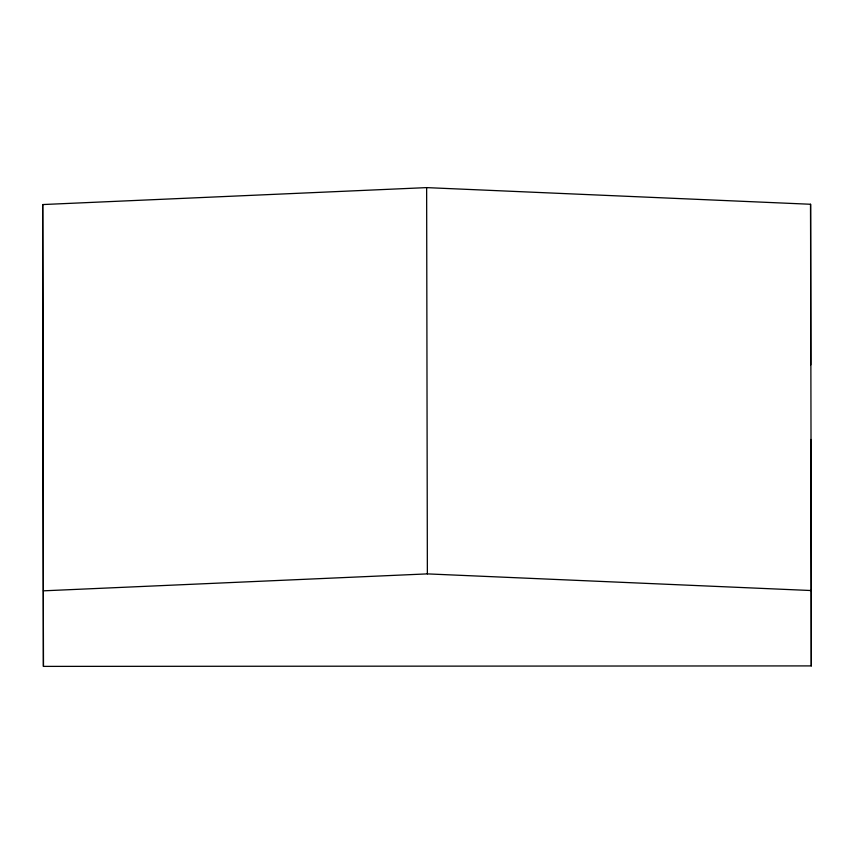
<?xml version="1.0" encoding="UTF-8"?>
<svg xmlns="http://www.w3.org/2000/svg" width="854" height="854" viewBox="0 0 854 854"><rect width="100%" height="100%" fill="white"/><g stroke="black" fill="none" stroke-linecap="round" stroke-linejoin="round"><path stroke-width="1.28" d="M42.7 204.554L426.637 187.613L810.574 204.266L811.3 590.541L811.3 665.906L43.426 666.387L42.7 204.554L43.426 666.387M43.426 590.829L427.363 573.888L811.3 590.541M810.734 364.871L810.574 204.266M810.873 439.468L811.3 665.906M426.637 187.613L427.363 573.888"/></g></svg>
